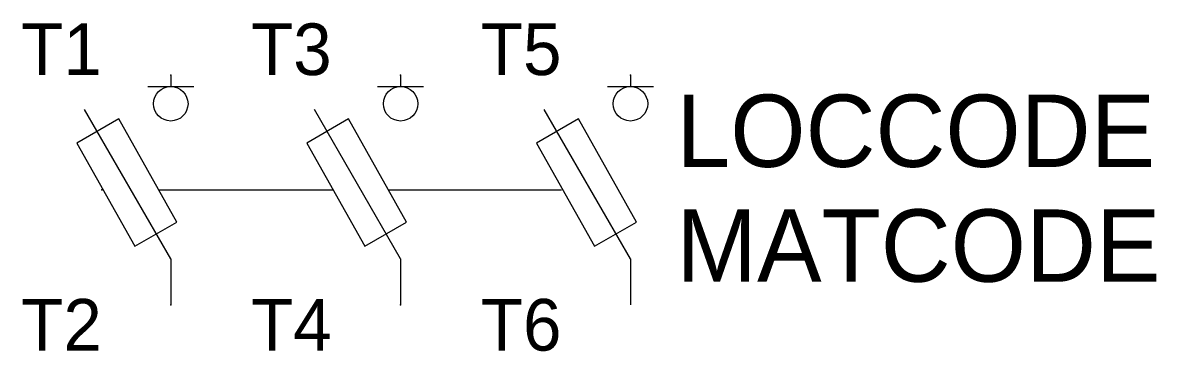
# Model space of a CAD drawing. Extents: x -6.4 to 42.9, y -7 to 7.3.
import ezdxf
from ezdxf.enums import TextEntityAlignment as Align

# ---------------------------------------------------------------- set-up
doc = ezdxf.new("R2010")
doc.units = 0
doc.linetypes.add('DASHED', pattern=[0])
doc.layers.get('0').update_dxf_attribs({"linetype": 'CONTINUOUS'})
for name, color, linetype in [('A', 7, 'CONTINUOUS'), ('C', 6, 'CONTINUOUS'), ('T2', 1, 'CONTINUOUS')]:
    doc.layers.add(name, color=color, linetype=linetype)

msp = doc.modelspace()

# ---------------------------------------------------------------- linework, layer by layer
at = {"color": 0}
for p, q in [((0, 5), (0, 4.5)), ((10, 5), (10, 4.5)), ((20, 5), (20, 4.5)), ((-1, 4.5), (1, 4.5)), ((9, 4.5), (11, 4.5)), ((19, 4.5), (21, 4.5)), ((0, -3), (-3.75, 3.496)), ((10, -3), (6.25, 3.496)), ((20, -3), (16.25, 3.496)), ((-2.265, 3.09), (-4.084, 2.04)), ((0.261, -1.401), (-2.265, 3.09)), ((7.735, 3.09), (5.916, 2.04)), ((10.261, -1.401), (7.735, 3.09)), ((17.735, 3.09), (15.916, 2.04)), ((20.261, -1.401), (17.735, 3.09)), ((-4.084, 2.04), (-1.557, -2.451)), ((5.916, 2.04), (8.443, -2.451)), ((15.916, 2.04), (18.443, -2.451)), ((-1.557, -2.451), (0.261, -1.401)), ((8.443, -2.451), (10.261, -1.401)), ((18.443, -2.451), (20.261, -1.401)), ((0, -3), (0, -5)), ((10, -3), (10, -5)), ((20, -3), (20, -5))]:
    msp.add_line(p, q, dxfattribs=at)
at = {"color": 0, "linetype": 'DASHED'}
for p, q in [((-0.527, 0), (7.064, 0)), ((9.473, 0), (17, 0))]:
    msp.add_line(p, q, dxfattribs=at)
at = {"color": 0}
for centre in [(0, 3.75), (10, 3.75), (20, 3.75)]:
    msp.add_circle(centre, 0.75, dxfattribs=at)
at = {"layer": 'A', "color": 0, "linetype": 'DASHED'}
msp.add_point((-3, 0), dxfattribs=at)
at = {"layer": 'C', "color": 0, "linetype": 'DASHED'}
for p in [(0, 5), (0, -5)]:
    msp.add_point(p, dxfattribs=at)
at = {"layer": 'C', "color": 0}
for p in [(10, 5), (20, 5), (10, -5)]:
    msp.add_point(p, dxfattribs=at)

# ---------------------------------------------------------------- texts
at = {"color": 0, "linetype": 'CONTINUOUS'}
for tag, p in [('LOCCODE', (22, 1)), ('MATCODE', (22, -4))]:
    msp.add_attdef(tag, p, '', height=3.15, dxfattribs=at)
at = {"layer": 'T2', "color": 0, "linetype": 'CONTINUOUS'}
for tag, text, p in [('T1', '1', (-3, 5)), ('T3', '3', (7, 5)), ('T5', '5', (17, 5)), ('T2', '2', (-3, -7)), ('T4', '4', (7, -7)), ('T6', '6', (17, -7))]:
    msp.add_attdef(tag, text=text, height=2.25, dxfattribs=at).set_placement(p, align=Align.RIGHT)

doc.saveas('drawing.dxf')
